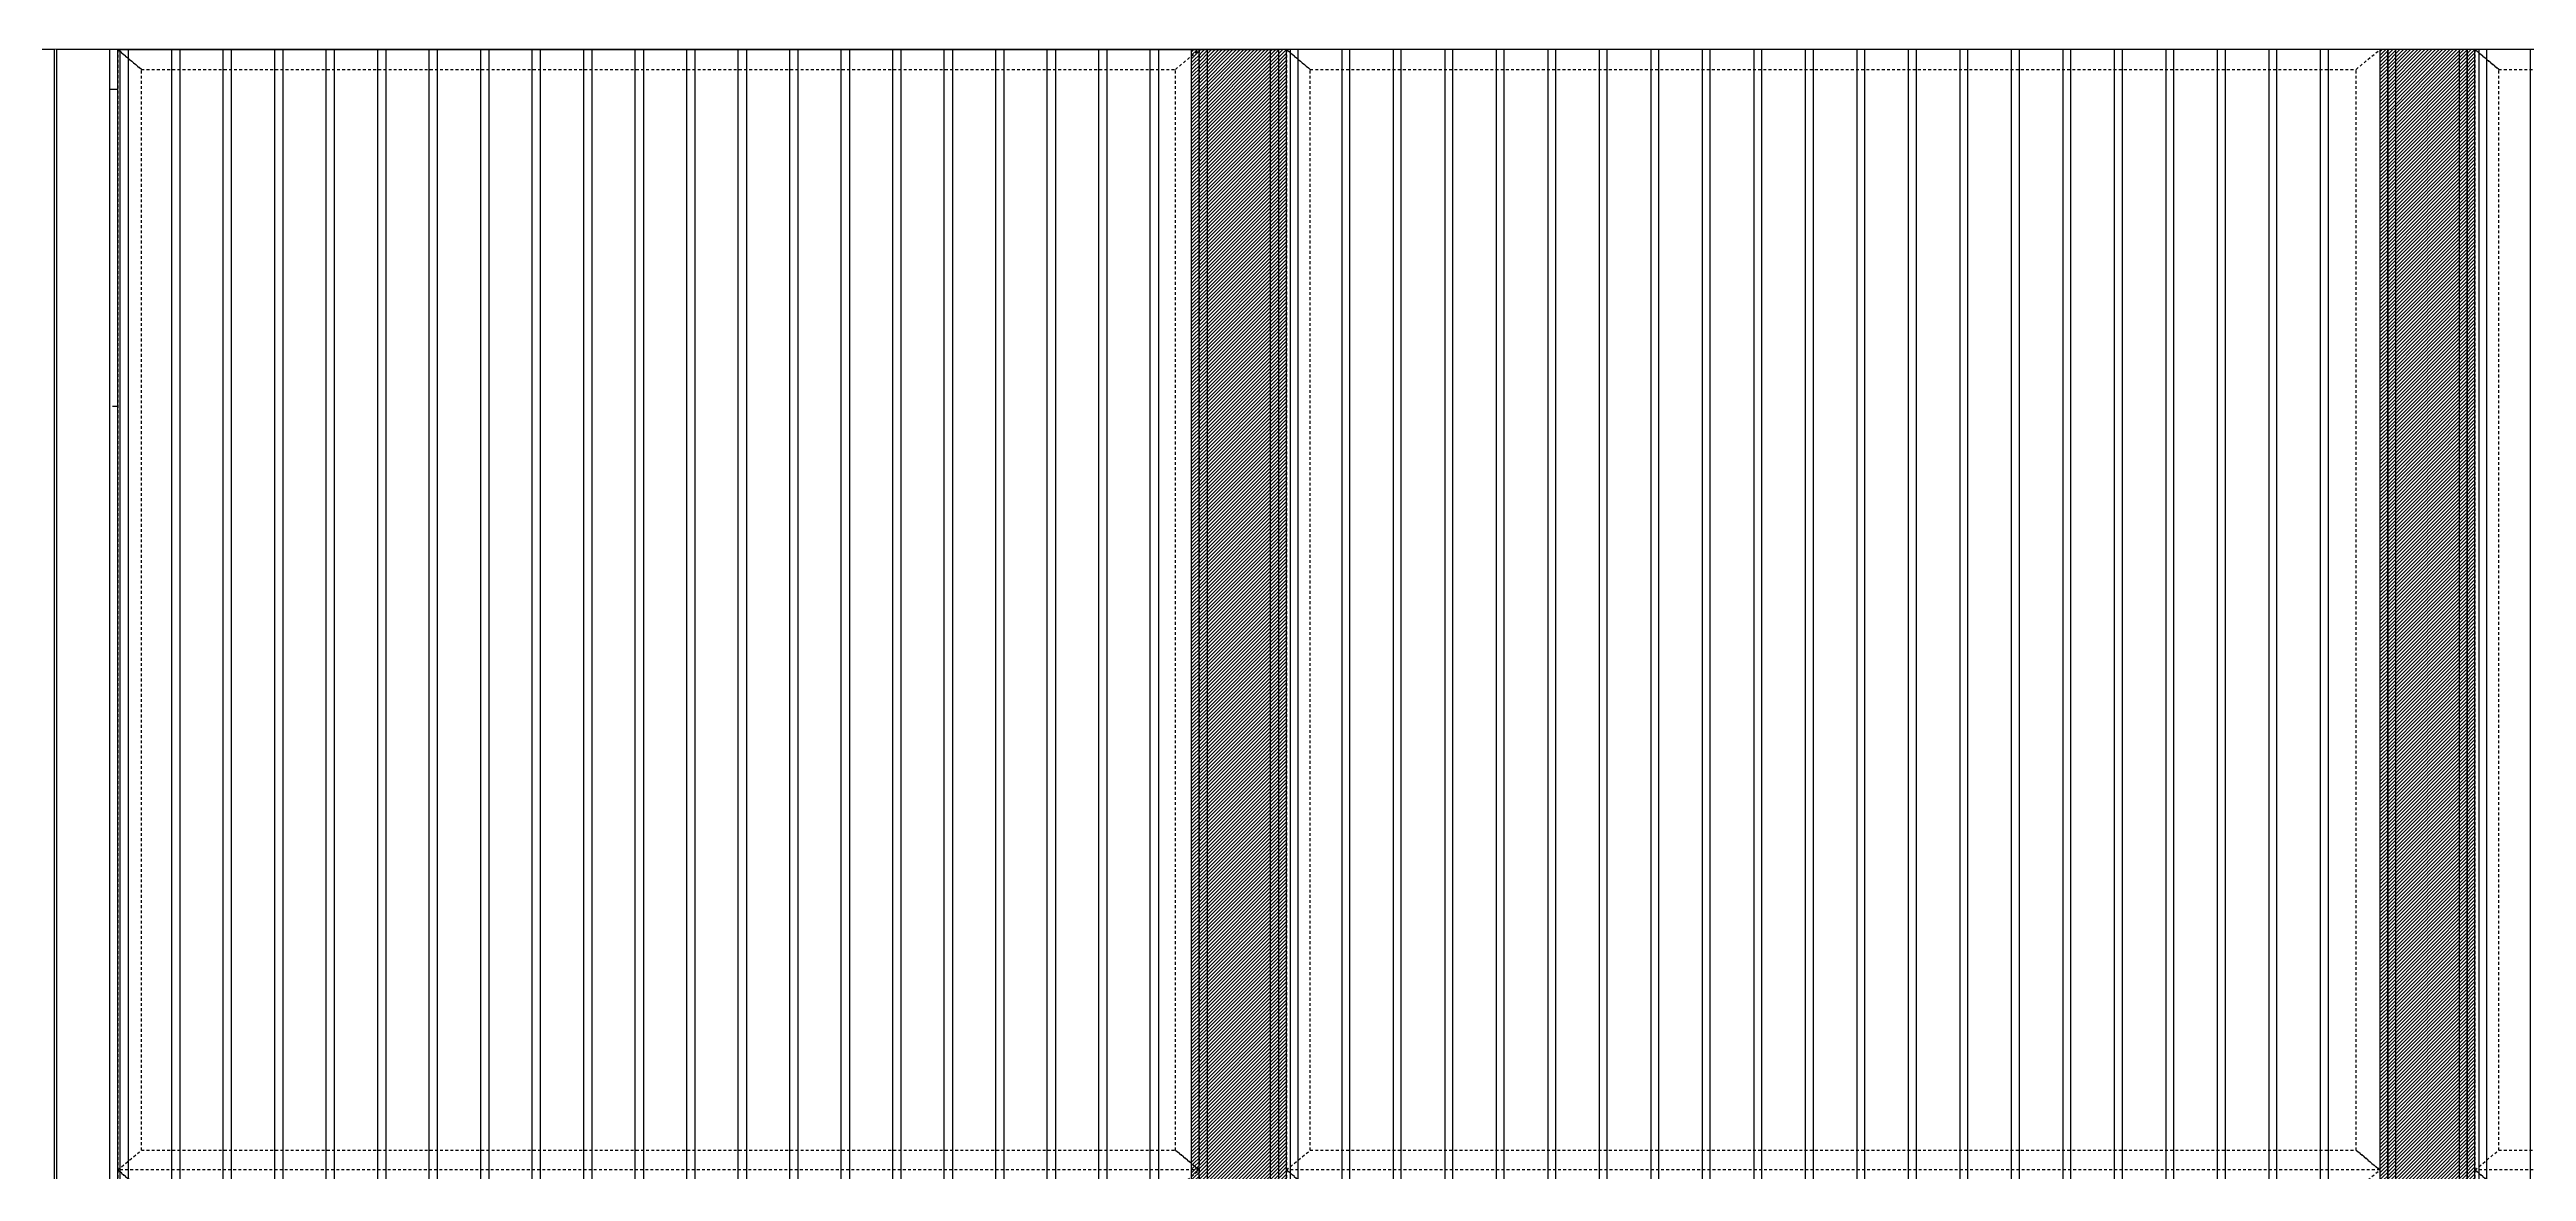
# Model space of a CAD drawing. Header units: millimetres. Extents: x 652937 to 1670132, y 1473552 to 2851037.
# Drawn here: x 818460 to 821586, y 1525525 to 1526940 of the extents above; entities that cross this region are included whole.
import ezdxf
from ezdxf.xclip import XClip

# ---------------------------------------------------------------- set-up
doc = ezdxf.new("R2010")
doc.units = ezdxf.units.MM
doc.header["$XCLIPFRAME"] = 0
for name, pattern in [('TA_GL_005.00000', [13.75, 5, -1.25, 1.25, -1.25, 5]), ('TA_HL_001.00000', [6.5, 3.55, -2.95]), ('XKITLINE00', [0]), ('XKITLINE02', [4, 2, -2])]:
    doc.linetypes.add(name, pattern=pattern)
doc.layers.get('Defpoints').update_dxf_attribs({"color": 255})
doc.layers.add('000 - 0_HIDE_OBJ_FRAMING_DEF_SUB', color=1, linetype='Continuous', plot=False)
for name, color, linetype in [('000 - 0_SYM_DWG_GRIDLINE_MAIN_COLOR_251', 251, 'Continuous'), ('010 - ASPG_EXTR_MAIN_COLOR_2', 2, 'Continuous'), ('010 - ASPG_EXTR_WIPEOUT_', 250, 'Continuous'), ('010 - ASPG_FRAMING_MAIN_COLOR_1', 3, 'Continuous'), ('010 - ASPG_FRAMING_SUB_COLOR_2', 1, 'Continuous'), ('010 - ASPG_FRAMING_SUB_COLOR_3', 251, 'Continuous'), ('010 - ASPG_FRAMING_WIPEOUT_', 250, 'Continuous'), ('S-DIM', 7, 'Continuous')]:
    doc.layers.add(name, color=color, linetype=linetype)
doc.layers.add('000_AREA_ASPG_AREA_HATCH_', color=7, linetype='Continuous', true_color=0xff8700, plot=False)
doc.layers.add('000_AREA_ASPG_AREA_MAIN_COLOR_1', color=7, linetype='Continuous', true_color=0xff8700, plot=False)
for name, color, linetype, lineweight in [('A-230-M_FLOOR', 2, 'Continuous', 25), ('Bolt', 7, 'Continuous', 0), ('Part', 2, 'Continuous', 0)]:
    doc.layers.add(name, color=color, linetype=linetype, lineweight=lineweight)
doc.styles.add('Arial', font='arial.ttf')
doc.styles.add('TA', font='', dxfattribs={"height": 4.5})
doc.styles.get('TA').set_extended_font_data('Cordia New')
doc.dimstyles.new('Dim 40 - Cen', dxfattribs={"dimscale": 0.04, "dimtxt": 3, "dimasz": 1, "dimexe": 0, "dimexo": 1, "dimgap": 1.5, "dimtad": 1, "dimdec": 0, "dimlfac": 1000, "dimzin": 1, "dimdsep": 46, "dimtxsty": 'Arial', "dimblk": 'CEN1', "dimcen": 0.09, "dimclrd": 1, "dimclre": 49, "dimclrt": 3, "dimadec": 0, "dimazin": 0, "dimtfac": 1, "dimtdec": 0, "dimtix": 1, "dimtofl": 0, "dimtmove": 2, "dimatfit": 3, "dimfxl": 1, "dimtfill": 1, "dimtolj": 1, "dimtzin": 0, "dimarcsym": 1})

# ---------------------------------------------------------------- blocks, each defined once
blk = doc.blocks.new('*U6164')
at = {"layer": '000 - 0_SYM_DWG_GRIDLINE_MAIN_COLOR_251', "linetype": 'ByBlock', "ltscale": 5}
blk.add_line((200, 0), (-30071, 0), dxfattribs=at)
at = {"style": 'TA', "flags": 1}
blk.add_attdef('LOCATION', (6, -6), '', height=4.5, rotation=270, dxfattribs=at)
blk = doc.blocks.new('W-1-PP18-ST_ENT3_REV02_20260413-044638_PP18_ENT3_ELE2-DIMS-2')
at = {"color": 6, "linetype": 'TA_GL_005.00000', "rotation": 180}
blk.add_blockref('*U6164', (-7244, 114420), dxfattribs=at)
blk = doc.blocks.new('GM_Louver Grill Vertical Z1 - Z Profile-V141-ENT 3 ELE-4 Sheet')
at = {"layer": '000 - 0_HIDE_OBJ_FRAMING_DEF_SUB'}
blk.add_line((187463.5, 105550), (187463.5, 114870), dxfattribs=at)
blk = doc.blocks.new('E4')
at = {"layer": '000 - 0_HIDE_OBJ_FRAMING_DEF_SUB'}
for points in [[(-1566166.2, 114870), (-1567666.2, 114870), (-1567666.2, 105550), (-1566166.2, 105550)], [(-1566166.2, 114870), (-1564666.2, 114870), (-1564666.2, 105550), (-1566166.2, 105550)], [(-1563166.2, 114870), (-1564666.2, 114870), (-1564666.2, 105550), (-1563166.2, 105550)], [(-1567616.2, 114820), (-1566216.2, 114820), (-1566216.2, 105600), (-1567616.2, 105600)], [(-1566116.2, 114820), (-1564716.2, 114820), (-1564716.2, 105600), (-1566116.2, 105600)], [(-1564616.2, 114820), (-1563216.2, 114820), (-1563216.2, 105600), (-1564616.2, 105600)]]:
    blk.add_lwpolyline(points, close=True, dxfattribs=at)
at = {"layer": '000 - 0_HIDE_OBJ_FRAMING_DEF_SUB', "color": 8}
for p in [(-1755004.7, 0), (-1754929.7, 0), (-1754854.7, 0), (-1754779.7, 0), (-1754704.7, 0), (-1754629.7, 0), (-1754554.7, 0), (-1754479.7, 0), (-1754404.7, 0), (-1754329.7, 0), (-1754254.7, 0), (-1754179.7, 0), (-1754104.7, 0), (-1754029.7, 0), (-1753954.7, 0), (-1753879.7, 0), (-1753804.7, 0), (-1753729.7, 0), (-1753504.7, 0), (-1753429.7, 0), (-1753354.7, 0), (-1753279.7, 0), (-1753204.7, 0), (-1753129.7, 0), (-1753054.7, 0), (-1752979.7, 0), (-1752904.7, 0), (-1752829.7, 0), (-1752754.7, 0), (-1752679.7, 0), (-1752604.7, 0), (-1752529.7, 0), (-1752454.7, 0), (-1752379.7, 0), (-1752304.7, 0), (-1752229.7, 0), (-1752004.7, 0)]:
    blk.add_blockref('GM_Louver Grill Vertical Z1 - Z Profile-V141-ENT 3 ELE-4 Sheet', p, dxfattribs=at)
blk = doc.blocks.new('*A3534110')
at = {"layer": 'Part', "linetype": 'XKITLINE00', "lineweight": 0}
for p, q in [((616.947209, 162.330227), (616.947209, 162.430227)), ((616.947209, 162.430227), (619.147209, 162.430227)), ((619.147209, 162.330227), (616.947209, 162.330227)), ((619.147209, 162.330227), (619.147209, 162.430227)), ((619.147209, 162.430227), (619.147211, 162.430227)), ((619.147211, 162.330227), (619.147209, 162.330227))]:
    blk.add_line(p, q, dxfattribs=at)
at = {"layer": 'Part', "linetype": 'XKITLINE02', "lineweight": 0}
for p, q in [((616.947211, 162.330227), (616.947211, 162.430227)), ((619.147209, 162.430227), (619.147211, 162.430227)), ((619.147209, 162.330227), (619.147211, 162.330227)), ((619.147211, 162.330227), (619.147211, 162.430227))]:
    blk.add_line(p, q, dxfattribs=at)
blk = doc.blocks.new('*A3535111')
at = {"layer": 'Part', "linetype": 'XKITLINE00', "lineweight": 0}
for p, q in [((618.077209, 162.330227), (618.077209, 162.230227)), ((618.677209, 162.280227), (618.127209, 162.280227)), ((618.127209, 162.280227), (618.127209, 162.230227)), ((618.677209, 162.280227), (618.677209, 162.330227))]:
    blk.add_line(p, q, dxfattribs=at)
at = {"layer": 'Part', "linetype": 'XKITLINE02', "lineweight": 0}
for p, q in [((618.077209, 162.330227), (618.67721, 162.330227)), ((618.67721, 162.330227), (618.67721, 162.280227)), ((618.07721, 161.730227), (618.077209, 162.230227)), ((618.127209, 162.230227), (618.12721, 161.730227)), ((618.077209, 161.730227), (618.12721, 161.730227))]:
    blk.add_line(p, q, dxfattribs=at)
blk = doc.blocks.new('*A3536112')
at = {"layer": 'Part', "linetype": 'XKITLINE00', "lineweight": 0}
for p, q in [((616.747209, 162.630227), (616.947209, 162.430227)), ((619.177209, 162.430227), (619.347209, 162.630227)), ((616.947209, 162.430227), (619.177211, 162.430227))]:
    blk.add_line(p, q, dxfattribs=at)
at = {"layer": 'Part', "linetype": 'XKITLINE02', "lineweight": 0}
for p, q in [((616.747209, 162.630227), (619.347211, 162.630227)), ((616.947211, 162.430227), (616.747211, 162.630227)), ((619.177211, 162.430227), (619.347211, 162.630227))]:
    blk.add_line(p, q, dxfattribs=at)
blk = doc.blocks.new('*A3537113')
at = {"layer": 'Bolt', "linetype": 'XKITLINE02', "lineweight": 0}
for p, q in [((618.20641, 162.030227), (617.77721, 162.030227)), ((618.07721, 162.100227), (618.01721, 162.100227)), ((618.07721, 161.960227), (618.01721, 161.960227)), ((618.12721, 162.200227), (618.07721, 162.200227)), ((618.12721, 161.860227), (618.07721, 161.860227))]:
    blk.add_line(p, q, dxfattribs=at)
blk = doc.blocks.new('*A3538114')
at = {"layer": 'Bolt'}
for points in [[(617.217, 162.43), (617.217, 162.33), (617.077, 162.33), (617.077, 162.43)], [(619.017, 162.43), (619.017, 162.33), (618.877, 162.33), (618.877, 162.43)]]:
    blk.add_hatch(color=256, dxfattribs=at).paths.add_polyline_path(points, flags=17)
at = {"layer": 'Bolt', "linetype": 'XKITLINE00', "lineweight": 0}
for p, q in [((617.077, 162.33), (617.077, 162.43)), ((617.147, 162.33), (617.147, 162.43)), ((617.217, 162.33), (617.217, 162.43)), ((618.877, 162.33), (618.877, 162.43)), ((618.947, 162.33), (618.947, 162.43)), ((619.017, 162.33), (619.017, 162.43))]:
    blk.add_line(p, q, dxfattribs=at)
blk = doc.blocks.new('W-1-PP18-ST_ENT3_REV02_20260413-214324_PP18_ENT3_SE_ELE4-1')
at = {"layer": 'A-230-M_FLOOR', "color": 4, "lineweight": 9}
for points in [[(-4085, 102450), (-4085, 114420), (-3835, 114420), (-3835, 102450)], [(-1085, 102450), (-1085, 114420), (-835, 114420), (-835, 102450)]]:
    blk.add_lwpolyline(points, dxfattribs=at)
at = {"layer": 'Part', "linetype": 'XKITLINE00', "lineweight": 0}
for p, q in [((-3835, 114420), (8200, 114420)), ((-3835, 113820), (-1085, 113820))]:
    blk.add_line(p, q, dxfattribs=at)
at = {"layer": 'Part', "linetype": 'XKITLINE02', "lineweight": 0}
for p, q in [((-3538, 113780), (-3538, 110735)), ((-3538, 113780), (-3538, 110735)), ((-3532, 113780), (-3532, 110735)), ((-3532, 113780), (-3532, 110735)), ((-3485, 113780), (-3485, 113780)), ((-3485, 113780), (-3485, 113780)), ((-1388, 113780), (-1388, 110735)), ((-1388, 113780), (-1388, 110735)), ((-1382, 113780), (-1382, 110735)), ((-1382, 113780), (-1382, 110735)), ((-1335, 113780), (-1335, 113780)), ((-1335, 113780), (-1335, 113780))]:
    blk.add_line(p, q, dxfattribs=at)
at = {"layer": 'Part', "linetype": 'XKITLINE00', "lineweight": 0}
for points in [[(-3485, 110735), (-3485, 113780), (-3585, 113780), (-3585, 110735)], [(-1335, 110735), (-1335, 113780), (-1435, 113780), (-1435, 110735)]]:
    blk.add_lwpolyline(points, close=True, dxfattribs=at)
blk.add_blockref('E4', (1563456.2, 0))
at = {"lineweight": 0, "xscale": 100, "yscale": 100, "zscale": 100}
for name, p in [('*A3536112', (-65341.2, 97557)), ('*A3536112', (-63191.2, 97557)), ('*A3534110', (-65339.7, 97557)), ('*A3538114', (-65339.7, 97557)), ('*A3535111', (-65339.7, 97557)), ('*A3534110', (-63189.7, 97557)), ('*A3538114', (-63189.7, 97557)), ('*A3535111', (-63189.7, 97557)), ('*A3537113', (-65339.7, 97557)), ('*A3537113', (-63189.7, 97557))]:
    blk.add_blockref(name, p, dxfattribs=at)
blk = doc.blocks.new('*A39464470')
at = {"layer": 'Part', "linetype": 'XKITLINE00', "lineweight": 0}
for p, q in [((3.726976, -67.620099), (3.826996, -67.720099)), ((5.026976, -67.620099), (4.926996, -67.720099)), ((4.927106, -67.720099), (5.027126, -67.620099)), ((3.826996, -67.720099), (4.926996, -67.720099))]:
    blk.add_line(p, q, dxfattribs=at)
at = {"layer": 'Part', "linetype": 'XKITLINE02', "lineweight": 0}
for p, q in [((3.727126, -67.620099), (3.726976, -67.620099)), ((3.726976, -67.620099), (5.027126, -67.620099)), ((3.827106, -67.720099), (3.727126, -67.620099)), ((4.926996, -67.720099), (4.927106, -67.720099)), ((4.926996, -67.720099), (4.927106, -67.720099))]:
    blk.add_line(p, q, dxfattribs=at)
blk = doc.blocks.new('*A39474471')
at = {"layer": 'Bolt', "linetype": 'XKITLINE02', "lineweight": 0}
for p, q in [((4.322451, -67.945099), (4.537051, -67.945099)), ((4.362044, -67.910099), (4.392044, -67.910099)), ((4.362058, -67.980099), (4.392058, -67.980099)), ((4.392032, -67.910099), (4.417032, -67.910099)), ((4.392071, -67.980099), (4.417071, -67.980099))]:
    blk.add_line(p, q, dxfattribs=at)
blk = doc.blocks.new('*A39484472')
at = {"layer": 'Bolt'}
for points in [[(3.942, -67.77), (3.942, -67.72), (4.012, -67.72), (4.012, -67.77)], [(4.742, -67.77), (4.742, -67.72), (4.812, -67.72), (4.812, -67.77)]]:
    blk.add_hatch(color=256, dxfattribs=at).paths.add_polyline_path(points, flags=17)
at = {"layer": 'Bolt', "linetype": 'XKITLINE00', "lineweight": 0}
for p, q in [((3.942, -67.72), (3.942, -67.77)), ((3.977, -67.72), (3.977, -67.77)), ((4.012, -67.72), (4.012, -67.77)), ((4.742, -67.72), (4.742, -67.77)), ((4.777, -67.72), (4.777, -67.77)), ((4.812, -67.72), (4.812, -67.77))]:
    blk.add_line(p, q, dxfattribs=at)
blk = doc.blocks.new('*A39574481')
at = {"layer": 'Part', "linetype": 'XKITLINE00', "lineweight": 0}
for p, q in [((-8.878107, -83.220099), (-8.878107, -64.620099)), ((-7.628107, -64.620099), (-8.878107, -64.620099)), ((-7.628107, -83.220099), (-7.628107, -64.620099)), ((-7.627707, -67.620099), (-7.627707, -83.220099)), ((-7.628107, -83.220099), (-8.878107, -83.220099))]:
    blk.add_line(p, q, dxfattribs=at)
at = {"layer": 'Part', "linetype": 'XKITLINE02', "lineweight": 0}
for p, q in [((-8.877707, -83.220099), (-8.877707, -64.620099)), ((-7.627707, -64.620099), (-7.628107, -64.620099)), ((-7.627707, -64.620099), (-7.627707, -67.620099)), ((-7.627707, -83.220099), (-7.628107, -83.220099))]:
    blk.add_line(p, q, dxfattribs=at)
blk = doc.blocks.new('*A39584482')
at = {"layer": 'Part', "linetype": 'XKITLINE02', "lineweight": 0}
for p, q in [((-8.225823, -83.020099), (-8.225823, -67.820099)), ((-8.225823, -67.820099), (-8.225723, -67.820099)), ((-8.225823, -67.820099), (-7.725723, -67.820099)), ((-8.225723, -67.820099), (-8.225723, -83.020099)), ((-8.185823, -83.020099), (-8.185823, -67.820099)), ((-8.185776, -83.020099), (-8.185776, -67.820099)), ((-8.18577, -83.020099), (-8.18577, -67.820099)), ((-8.185723, -83.020099), (-8.185723, -67.820099)), ((-7.765823, -83.020099), (-7.765823, -67.820099)), ((-7.765776, -83.020099), (-7.765776, -67.820099)), ((-7.76577, -83.020099), (-7.76577, -67.820099)), ((-7.765723, -83.020099), (-7.765723, -67.820099)), ((-7.725823, -83.020099), (-7.725823, -67.820099)), ((-7.725723, -83.020099), (-7.725723, -67.820099)), ((-8.225723, -83.020099), (-8.225823, -83.020099)), ((-8.225823, -83.020099), (-7.725723, -83.020099))]:
    blk.add_line(p, q, dxfattribs=at)
blk = doc.blocks.new('*A39594483')
at = {"layer": 'Part', "linetype": 'XKITLINE00', "lineweight": 0}
for p, q in [((-6.122986, -67.820099), (-6.122978, -67.820099)), ((-6.122986, -67.820099), (-6.122986, -71.470099)), ((-6.122986, -67.820099), (-5.622978, -67.820099)), ((-5.622986, -67.820099), (-5.622986, -71.470099)), ((-5.622894, -67.820099), (-5.622894, -71.470099)), ((-5.622886, -67.820099), (-5.622894, -67.820099)), ((-6.122986, -71.825099), (-6.122986, -78.970099)), ((-5.622986, -71.795099), (-5.622986, -78.970099)), ((-5.622894, -71.795099), (-5.622894, -78.970099)), ((-6.122986, -79.325099), (-6.122986, -83.020099)), ((-5.622986, -79.295099), (-5.622986, -83.020099)), ((-5.622894, -79.295099), (-5.622894, -83.020099)), ((-6.122986, -83.020099), (-6.122978, -83.020099)), ((-6.122986, -83.020099), (-5.622978, -83.020099)), ((-5.622894, -83.020099), (-5.622886, -83.020099))]:
    blk.add_line(p, q, dxfattribs=at)
at = {"layer": 'Part', "linetype": 'XKITLINE02', "lineweight": 0}
for p, q in [((-6.122978, -67.820099), (-6.122978, -83.020099)), ((-6.122894, -83.020099), (-6.122894, -67.820099)), ((-6.122894, -67.820099), (-6.122886, -67.820099)), ((-6.122886, -67.820099), (-6.122886, -83.020099)), ((-5.887978, -67.820099), (-5.887978, -83.020099)), ((-5.887894, -67.820099), (-5.887894, -83.020099)), ((-5.857978, -67.820099), (-5.857978, -83.020099)), ((-5.857894, -67.820099), (-5.857894, -83.020099)), ((-5.622978, -67.820099), (-5.622978, -83.020099)), ((-5.622978, -67.820099), (-5.622894, -67.820099)), ((-5.622978, -67.820099), (-5.622886, -67.820099)), ((-5.622886, -83.020099), (-5.622886, -67.820099)), ((-6.122986, -71.470099), (-6.122986, -71.825099)), ((-5.622986, -71.470099), (-5.622986, -71.795099)), ((-5.622894, -71.470099), (-5.622894, -71.795099)), ((-6.122986, -78.970099), (-6.122986, -79.325099)), ((-5.622986, -78.970099), (-5.622986, -79.295099)), ((-5.622894, -78.970099), (-5.622894, -79.295099)), ((-6.122886, -83.020099), (-6.122894, -83.020099)), ((-5.622978, -83.020099), (-5.622894, -83.020099)), ((-5.622978, -83.020099), (-5.622886, -83.020099))]:
    blk.add_line(p, q, dxfattribs=at)
blk = doc.blocks.new('*A39704494')
at = {"layer": 'Part', "linetype": 'XKITLINE02', "lineweight": 0}
for p, q in [((-7.600643, -67.620099), (-8.350904, -67.620099)), ((-8.350904, -67.620099), (-8.250883, -67.720099)), ((-8.250663, -67.720099), (-8.350643, -67.620099)), ((-7.700883, -67.720099), (-7.627707, -67.646908)), ((-7.700663, -67.720099), (-7.627707, -67.647158)), ((-8.250883, -67.720099), (-7.700663, -67.720099))]:
    blk.add_line(p, q, dxfattribs=at)
at = {"layer": 'Part', "linetype": 'XKITLINE00', "lineweight": 0}
for p, q in [((-7.627707, -67.646908), (-7.600904, -67.620099)), ((-7.627707, -67.647158), (-7.600643, -67.620099))]:
    blk.add_line(p, q, dxfattribs=at)
blk = doc.blocks.new('*A39714495')
at = {"layer": 'Bolt', "linetype": 'XKITLINE00', "lineweight": 0}
for p, q in [((-8.045776, -67.945099), (-7.999156, -67.945099)), ((-7.975776, -67.875099), (-7.975776, -67.921719)), ((-7.975776, -68.015099), (-7.975776, -67.968479)), ((-7.905776, -67.945099), (-7.952396, -67.945099))]:
    blk.add_line(p, q, dxfattribs=at)
blk = doc.blocks.new('*A39724496')
at = {"layer": 'Part', "linetype": 'XKITLINE02', "lineweight": 0}
for p, q in [((-8.250883, -67.770099), (-8.250883, -67.720099)), ((-8.250663, -67.720099), (-8.250883, -67.720099)), ((-7.700663, -67.720099), (-8.250883, -67.720099)), ((-8.250663, -67.770099), (-8.250883, -67.770099)), ((-8.250883, -67.770099), (-7.700663, -67.770099)), ((-8.250663, -67.770099), (-8.250663, -67.720099)), ((-7.700883, -67.720099), (-7.700883, -67.770099)), ((-7.700663, -67.770099), (-7.700663, -67.720099))]:
    blk.add_line(p, q, dxfattribs=at)
blk = doc.blocks.new('*A39734497')
at = {"layer": 'Part', "linetype": 'XKITLINE02', "lineweight": 0}
for p, q in [((-8.125836, -67.795099), (-8.125836, -67.770099)), ((-8.125836, -67.770099), (-8.125776, -67.770099)), ((-8.125836, -67.770099), (-7.825776, -67.770099)), ((-8.125781, -67.795099), (-8.125836, -67.795099)), ((-8.125836, -67.795099), (-7.825781, -67.795099)), ((-8.125781, -68.070099), (-8.125781, -67.795099)), ((-8.125776, -67.770099), (-8.125776, -68.070099)), ((-7.825836, -67.770099), (-7.825836, -67.795099)), ((-7.825781, -67.795099), (-7.825781, -68.070099)), ((-7.825776, -68.070099), (-7.825776, -67.770099)), ((-8.125776, -68.070099), (-8.125781, -68.070099)), ((-8.125781, -68.070099), (-7.825776, -68.070099))]:
    blk.add_line(p, q, dxfattribs=at)
blk = doc.blocks.new('*A39744498')
at = {"layer": 'Bolt', "linetype": 'XKITLINE02', "lineweight": 0}
for p, q in [((-8.08586, -67.720099), (-8.08586, -67.770099)), ((-8.0857, -67.720099), (-8.0857, -67.770099)), ((-7.975853, -67.720099), (-7.975853, -67.770099)), ((-7.975693, -67.720099), (-7.975693, -67.770099)), ((-7.865846, -67.720099), (-7.865846, -67.770099)), ((-7.865686, -67.720099), (-7.865686, -67.770099))]:
    blk.add_line(p, q, dxfattribs=at)
blk = doc.blocks.new('*A39764500')
at = {"layer": 'Part', "linetype": 'XKITLINE00', "lineweight": 0}
for p, q in [((-6.422991, -67.770099), (-6.422991, -67.720099)), ((-6.422991, -67.720099), (-5.322991, -67.720099)), ((-6.422991, -67.770099), (-5.322881, -67.770099)), ((-5.322991, -67.770099), (-5.322991, -67.720099)), ((-5.322881, -67.770099), (-5.322881, -67.720099))]:
    blk.add_line(p, q, dxfattribs=at)
at = {"layer": 'Part', "linetype": 'XKITLINE02', "lineweight": 0}
for p, q in [((-6.422881, -67.770099), (-6.422881, -67.720099)), ((-5.322881, -67.720099), (-5.322991, -67.720099)), ((-5.322991, -67.720099), (-5.322881, -67.720099))]:
    blk.add_line(p, q, dxfattribs=at)
blk = doc.blocks.new('*A39774501')
at = {"layer": 'Part', "linetype": 'XKITLINE00', "lineweight": 0}
for p, q in [((-5.857966, -67.770099), (-5.857966, -67.820099)), ((-5.832966, -67.795099), (-5.832966, -67.820099)), ((-5.832966, -67.795099), (-5.557966, -67.795099)), ((-5.832906, -67.795099), (-5.832906, -67.820099)), ((-5.557966, -67.795099), (-5.557966, -67.770099)), ((-5.557906, -67.795099), (-5.557906, -67.770099))]:
    blk.add_line(p, q, dxfattribs=at)
at = {"layer": 'Part', "linetype": 'XKITLINE02', "lineweight": 0}
for p, q in [((-5.857966, -67.770099), (-5.557906, -67.770099)), ((-5.857966, -67.820099), (-5.857966, -68.070099)), ((-5.857906, -68.070099), (-5.857906, -67.770099)), ((-5.832966, -67.820099), (-5.832966, -68.070099)), ((-5.832906, -67.820099), (-5.832906, -68.070099)), ((-5.557906, -67.795099), (-5.557966, -67.795099)), ((-5.557966, -67.795099), (-5.557906, -67.795099)), ((-5.857966, -68.070099), (-5.832906, -68.070099))]:
    blk.add_line(p, q, dxfattribs=at)
blk = doc.blocks.new('*A39784502')
at = {"layer": 'Part', "linetype": 'XKITLINE00', "lineweight": 0}
for p, q in [((-6.523012, -67.620099), (-6.422991, -67.720099)), ((-5.223012, -67.620099), (-5.322991, -67.720099)), ((-5.322881, -67.720099), (-5.222861, -67.620099)), ((-6.422991, -67.720099), (-5.322991, -67.720099))]:
    blk.add_line(p, q, dxfattribs=at)
at = {"layer": 'Part', "linetype": 'XKITLINE02', "lineweight": 0}
for p, q in [((-6.522861, -67.620099), (-6.523012, -67.620099)), ((-6.523012, -67.620099), (-5.222861, -67.620099)), ((-6.422881, -67.720099), (-6.522861, -67.620099)), ((-5.322991, -67.720099), (-5.322881, -67.720099)), ((-5.322991, -67.720099), (-5.322881, -67.720099))]:
    blk.add_line(p, q, dxfattribs=at)
blk = doc.blocks.new('*A39794503')
at = {"layer": 'Bolt', "linetype": 'XKITLINE02', "lineweight": 0}
for p, q in [((-5.927536, -67.945099), (-5.712936, -67.945099)), ((-5.887943, -67.910099), (-5.857943, -67.910099)), ((-5.887929, -67.980099), (-5.857929, -67.980099)), ((-5.857956, -67.910099), (-5.832956, -67.910099)), ((-5.857917, -67.980099), (-5.832917, -67.980099))]:
    blk.add_line(p, q, dxfattribs=at)
blk = doc.blocks.new('*A39804504')
at = {"layer": 'Bolt'}
for points in [[(-6.308, -67.77), (-6.308, -67.72), (-6.238, -67.72), (-6.238, -67.77)], [(-5.508, -67.77), (-5.508, -67.72), (-5.438, -67.72), (-5.438, -67.77)]]:
    blk.add_hatch(color=256, dxfattribs=at).paths.add_polyline_path(points, flags=17)
at = {"layer": 'Bolt', "linetype": 'XKITLINE00', "lineweight": 0}
for p, q in [((-6.308, -67.72), (-6.308, -67.77)), ((-6.273, -67.72), (-6.273, -67.77)), ((-6.238, -67.72), (-6.238, -67.77)), ((-5.508, -67.72), (-5.508, -67.77)), ((-5.473, -67.72), (-5.473, -67.77)), ((-5.438, -67.72), (-5.438, -67.77))]:
    blk.add_line(p, q, dxfattribs=at)
blk = doc.blocks.new('*A39824506')
at = {"layer": 'Part', "linetype": 'XKITLINE02', "lineweight": 0}
for p, q in [((-7.627268, -64.620099), (-8.877707, -64.620099)), ((-8.877707, -64.620099), (-8.877707, -67.620099)), ((-7.627707, -67.620099), (-7.627707, -64.620099)), ((-8.877707, -67.620099), (-7.627268, -67.620099))]:
    blk.add_line(p, q, dxfattribs=at)
blk = doc.blocks.new('*A40484572')
at = {"layer": 'Part', "linetype": 'XKITLINE00', "lineweight": 0}
for p, q in [((4.127001, -67.820099), (4.127009, -67.820099)), ((4.127001, -67.820099), (4.127001, -71.470099)), ((4.127001, -67.820099), (4.627009, -67.820099)), ((4.627001, -67.820099), (4.627001, -71.470099)), ((4.627093, -67.820099), (4.627093, -71.470099)), ((4.627101, -67.820099), (4.627093, -67.820099)), ((4.127001, -71.825099), (4.127001, -78.970099)), ((4.627001, -71.795099), (4.627001, -78.970099)), ((4.627093, -71.795099), (4.627093, -78.970099)), ((4.127001, -79.325099), (4.127001, -83.020099)), ((4.627001, -79.295099), (4.627001, -83.020099)), ((4.627093, -79.295099), (4.627093, -83.020099)), ((4.127001, -83.020099), (4.127009, -83.020099)), ((4.127001, -83.020099), (4.627009, -83.020099)), ((4.627093, -83.020099), (4.627101, -83.020099))]:
    blk.add_line(p, q, dxfattribs=at)
at = {"layer": 'Part', "linetype": 'XKITLINE02', "lineweight": 0}
for p, q in [((4.127009, -67.820099), (4.127009, -83.020099)), ((4.127093, -83.020099), (4.127093, -67.820099)), ((4.127093, -67.820099), (4.127101, -67.820099)), ((4.127101, -67.820099), (4.127101, -83.020099)), ((4.362009, -67.820099), (4.362009, -83.020099)), ((4.362093, -67.820099), (4.362093, -83.020099)), ((4.392009, -67.820099), (4.392009, -83.020099)), ((4.392093, -67.820099), (4.392093, -83.020099)), ((4.627009, -67.820099), (4.627009, -83.020099)), ((4.627009, -67.820099), (4.627093, -67.820099)), ((4.627009, -67.820099), (4.627101, -67.820099)), ((4.627101, -83.020099), (4.627101, -67.820099)), ((4.127001, -71.470099), (4.127001, -71.825099)), ((4.627001, -71.470099), (4.627001, -71.795099)), ((4.627093, -71.470099), (4.627093, -71.795099)), ((4.127001, -78.970099), (4.127001, -79.325099)), ((4.627001, -78.970099), (4.627001, -79.295099)), ((4.627093, -78.970099), (4.627093, -79.295099)), ((4.127101, -83.020099), (4.127093, -83.020099)), ((4.627009, -83.020099), (4.627093, -83.020099)), ((4.627009, -83.020099), (4.627101, -83.020099))]:
    blk.add_line(p, q, dxfattribs=at)
blk = doc.blocks.new('*A40834607')
at = {"layer": 'Part', "linetype": 'XKITLINE00', "lineweight": 0}
for p, q in [((3.826996, -67.770099), (3.826996, -67.720099)), ((3.826996, -67.720099), (4.926996, -67.720099)), ((3.826996, -67.770099), (4.927106, -67.770099)), ((4.926996, -67.770099), (4.926996, -67.720099)), ((4.927106, -67.770099), (4.927106, -67.720099))]:
    blk.add_line(p, q, dxfattribs=at)
at = {"layer": 'Part', "linetype": 'XKITLINE02', "lineweight": 0}
for p, q in [((3.827106, -67.770099), (3.827106, -67.720099)), ((4.927106, -67.720099), (4.926996, -67.720099)), ((4.926996, -67.720099), (4.927106, -67.720099))]:
    blk.add_line(p, q, dxfattribs=at)
blk = doc.blocks.new('*A40844608')
at = {"layer": 'Part', "linetype": 'XKITLINE00', "lineweight": 0}
for p, q in [((4.392021, -67.770099), (4.392021, -67.820099)), ((4.417021, -67.795099), (4.417021, -67.820099)), ((4.417021, -67.795099), (4.692021, -67.795099)), ((4.417081, -67.795099), (4.417081, -67.820099)), ((4.692021, -67.795099), (4.692021, -67.770099)), ((4.692081, -67.795099), (4.692081, -67.770099))]:
    blk.add_line(p, q, dxfattribs=at)
at = {"layer": 'Part', "linetype": 'XKITLINE02', "lineweight": 0}
for p, q in [((4.392021, -67.770099), (4.692081, -67.770099)), ((4.392021, -67.820099), (4.392021, -68.070099)), ((4.392081, -68.070099), (4.392081, -67.770099)), ((4.417021, -67.820099), (4.417021, -68.070099)), ((4.417081, -67.820099), (4.417081, -68.070099)), ((4.692081, -67.795099), (4.692021, -67.795099)), ((4.692021, -67.795099), (4.692081, -67.795099)), ((4.392021, -68.070099), (4.417081, -68.070099))]:
    blk.add_line(p, q, dxfattribs=at)
blk = doc.blocks.new('*A44785002')
at = {"layer": 'Part', "linetype": 'XKITLINE00', "lineweight": 0}
for p, q in [((-7.628107, -67.620099), (-7.628107, -64.620099)), ((-7.628107, -64.620099), (44.365166, -64.620099)), ((-7.628107, -67.620099), (44.365166, -67.620099))]:
    blk.add_line(p, q, dxfattribs=at)
at = {"layer": 'Part', "linetype": 'XKITLINE02', "lineweight": 0}
for p, q in [((-7.628107, -64.620099), (-7.627854, -64.620099)), ((-7.627854, -64.620099), (-7.627854, -67.620099)), ((-7.627854, -67.620099), (-7.628107, -67.620099))]:
    blk.add_line(p, q, dxfattribs=at)
blk = doc.blocks.new('CEN1')
at = {"color": 1}
for p, q in [((1.5, 0), (-1.5, 0)), ((0, 1.5), (0, -1.5))]:
    blk.add_line(p, q, dxfattribs=at)
at = {"color": 3}
blk.add_circle((0, 0), 0.75, dxfattribs=at)
blk = doc.blocks.new('*D6711')
at = {"layer": 'Defpoints', "color": 0, "transparency": 16777216}
for p in [(-3484, 114027.7), (-3834.9, 113988.4), (-3484, 113988.4)]:
    blk.add_point(p, dxfattribs=at)
at = {"layer": 'S-DIM', "color": 49, "lineweight": -2, "transparency": 16777216}
for p, q in [((-3834.9, 113988.5), (-3834.9, 114027.7)), ((-3484, 113988.5), (-3484, 114027.7))]:
    blk.add_line(p, q, dxfattribs=at)
at = {"layer": 'S-DIM', "color": 1, "lineweight": -2, "transparency": 16777216}
blk.add_line((-3834.9, 114027.7), (-3484, 114027.7), dxfattribs=at)
at = {"layer": 'S-DIM', "color": 1, "lineweight": -2, "transparency": 16777216, "xscale": 0.04, "yscale": 0.04, "zscale": 0.04, "rotation": 180}
blk.add_blockref('CEN1', (-3834.9, 114027.7), dxfattribs=at)
at = {"layer": 'S-DIM', "color": 1, "lineweight": -2, "transparency": 16777216, "xscale": 0.04, "yscale": 0.04, "zscale": 0.04}
blk.add_blockref('CEN1', (-3484, 114027.7), dxfattribs=at)
at = {"layer": 'S-DIM', "color": 3, "transparency": 16777216, "insert": (-3659.4, 114027.9), "char_height": 0.12, "attachment_point": 5, "style": 'Arial', "bg_fill": 3, "box_fill_scale": 1.1, "bg_fill_color": 256, "bg_fill_true_color": 13158600, "bg_fill_transparency": 0}
blk.add_mtext('\\A1;350943', dxfattribs=at)
blk = doc.blocks.new('*D6713')
at = {"layer": 'Defpoints', "color": 0, "transparency": 16777216}
for p in [(-1434, 114086.1), (-1434, 114027.7), (-1084.9, 114027.7)]:
    blk.add_point(p, dxfattribs=at)
at = {"layer": 'S-DIM', "color": 49, "lineweight": -2, "transparency": 16777216}
for p, q in [((-1434, 114027.8), (-1434, 114086.1)), ((-1084.9, 114027.8), (-1084.9, 114086.1))]:
    blk.add_line(p, q, dxfattribs=at)
at = {"layer": 'S-DIM', "color": 1, "lineweight": -2, "transparency": 16777216}
blk.add_line((-1085, 114086.1), (-1433.9, 114086.1), dxfattribs=at)
at = {"layer": 'S-DIM', "color": 1, "lineweight": -2, "transparency": 16777216, "xscale": 0.04, "yscale": 0.04, "zscale": 0.04, "rotation": 180}
blk.add_blockref('CEN1', (-1434, 114086.1), dxfattribs=at)
at = {"layer": 'S-DIM', "color": 1, "lineweight": -2, "transparency": 16777216, "xscale": 0.04, "yscale": 0.04, "zscale": 0.04}
blk.add_blockref('CEN1', (-1084.9, 114086.1), dxfattribs=at)
at = {"layer": 'S-DIM', "color": 3, "transparency": 16777216, "insert": (-1259.4, 114086.2), "char_height": 0.12, "attachment_point": 5, "style": 'Arial', "bg_fill": 3, "box_fill_scale": 1.1, "bg_fill_color": 256, "bg_fill_true_color": 13158600, "bg_fill_transparency": 0}
blk.add_mtext('\\A1;349059', dxfattribs=at)
blk = doc.blocks.new('*U6720')
blk.add_wipeout([(50, 0), (1450, 0), (1450, 8482), (50, 8482)]).dxf.layer = '010 - ASPG_EXTR_WIPEOUT_'
at = {"layer": '010 - ASPG_EXTR_MAIN_COLOR_2'}
for points in [[(129.8, 0), (140, 0), (140, 8482), (129.8, 8482)], [(194.8, 0), (205, 0), (205, 8482), (194.8, 8482)], [(259.8, 0), (270, 0), (270, 8482), (259.8, 8482)], [(324.8, 0), (335, 0), (335, 8482), (324.8, 8482)], [(389.8, 0), (400, 0), (400, 8482), (389.8, 8482)], [(454.8, 0), (465, 0), (465, 8482), (454.8, 8482)], [(519.8, 0), (530, 0), (530, 8482), (519.8, 8482)], [(584.8, 0), (595, 0), (595, 8482), (584.8, 8482)], [(649.8, 0), (660, 0), (660, 8482), (649.8, 8482)], [(714.8, 0), (725, 0), (725, 8482), (714.8, 8482)], [(779.8, 0), (790, 0), (790, 8482), (779.8, 8482)], [(844.8, 0), (855, 0), (855, 8482), (844.8, 8482)], [(909.8, 0), (920, 0), (920, 8482), (909.8, 8482)], [(974.8, 0), (985, 0), (985, 8482), (974.8, 8482)], [(1039.8, 0), (1050, 0), (1050, 8482), (1039.8, 8482)], [(1104.8, 0), (1115, 0), (1115, 8482), (1104.8, 8482)], [(1169.8, 0), (1180, 0), (1180, 8482), (1169.8, 8482)], [(1234.8, 0), (1245, 0), (1245, 8482), (1234.8, 8482)], [(1299.8, 0), (1310, 0), (1310, 8482), (1299.8, 8482)], [(1364.8, 0), (1375, 0), (1375, 8482), (1364.8, 8482)]]:
    blk.add_lwpolyline(points, close=True, dxfattribs=at)
at = {"layer": '010 - ASPG_FRAMING_SUB_COLOR_2'}
blk.add_lwpolyline([(50, 0), (1450, 0), (1450, 8482), (50, 8482)], close=True, dxfattribs=at)
for points in [[(-50, 0), (50, 0), (50, 8482), (-50, 8482)], [(1450, 0), (1550, 0), (1550, 8482), (1450, 8482)]]:
    blk.add_wipeout(points).dxf.layer = '010 - ASPG_EXTR_WIPEOUT_'
at = {"layer": '010 - ASPG_EXTR_MAIN_COLOR_2'}
blk.add_lwpolyline([(64.8, 0), (75, 0), (75, 8482), (64.8, 8482)], close=True, dxfattribs=at)
at = {"layer": '010 - ASPG_FRAMING_MAIN_COLOR_1'}
for points in [[(-50, 0), (-40, 0), (-40, 8482), (-50, 8482)], [(40, 0), (50, 0), (50, 8482), (40, 8482)], [(1450, 0), (1460, 0), (1460, 8482), (1450, 8482)], [(1540, 0), (1550, 0), (1550, 8482), (1540, 8482)]]:
    blk.add_lwpolyline(points, close=True, dxfattribs=at)
at = {"layer": '010 - ASPG_FRAMING_SUB_COLOR_2'}
for points in [[(-50, 0), (50, 0), (50, 8482), (-50, 8482)], [(1450, 0), (1550, 0), (1550, 8482), (1450, 8482)]]:
    blk.add_lwpolyline(points, close=True, dxfattribs=at)
blk = doc.blocks.new('*U6721')
blk.add_wipeout([(50, 0), (1415, 0), (1415, 8482), (50, 8482)]).dxf.layer = '010 - ASPG_EXTR_WIPEOUT_'
at = {"layer": '010 - ASPG_EXTR_MAIN_COLOR_2'}
for points in [[(101.6, 0), (111.8, 0), (111.8, 8482), (101.6, 8482)], [(166.6, 0), (176.8, 0), (176.8, 8482), (166.6, 8482)], [(231.6, 0), (241.8, 0), (241.8, 8482), (231.6, 8482)], [(296.6, 0), (306.8, 0), (306.8, 8482), (296.6, 8482)], [(361.6, 0), (371.8, 0), (371.8, 8482), (361.6, 8482)], [(426.6, 0), (436.8, 0), (436.8, 8482), (426.6, 8482)], [(491.6, 0), (501.8, 0), (501.8, 8482), (491.6, 8482)], [(556.6, 0), (566.8, 0), (566.8, 8482), (556.6, 8482)], [(621.6, 0), (631.8, 0), (631.8, 8482), (621.6, 8482)], [(686.6, 0), (696.8, 0), (696.8, 8482), (686.6, 8482)], [(751.6, 0), (761.8, 0), (761.8, 8482), (751.6, 8482)], [(816.6, 0), (826.8, 0), (826.8, 8482), (816.6, 8482)], [(881.6, 0), (891.8, 0), (891.8, 8482), (881.6, 8482)], [(946.6, 0), (956.8, 0), (956.8, 8482), (946.6, 8482)], [(1011.6, 0), (1021.8, 0), (1021.8, 8482), (1011.6, 8482)], [(1076.6, 0), (1086.8, 0), (1086.8, 8482), (1076.6, 8482)], [(1141.6, 0), (1151.8, 0), (1151.8, 8482), (1141.6, 8482)], [(1206.6, 0), (1216.8, 0), (1216.8, 8482), (1206.6, 8482)], [(1271.6, 0), (1281.8, 0), (1281.8, 8482), (1271.6, 8482)], [(1336.6, 0), (1346.8, 0), (1346.8, 8482), (1336.6, 8482)], [(1401.6, 0), (1411.8, 0), (1411.8, 8482), (1401.6, 8482)]]:
    blk.add_lwpolyline(points, close=True, dxfattribs=at)
at = {"layer": '010 - ASPG_FRAMING_SUB_COLOR_2'}
blk.add_lwpolyline([(50, 0), (1415, 0), (1415, 8482), (50, 8482)], close=True, dxfattribs=at)
blk.add_wipeout([(-50, 0), (50, 0), (50, 8482), (-50, 8482)]).dxf.layer = '010 - ASPG_EXTR_WIPEOUT_'
at = {"layer": '010 - ASPG_FRAMING_MAIN_COLOR_1'}
for points in [[(-50, 0), (-40, 0), (-40, 8482), (-50, 8482)], [(40, 0), (50, 0), (50, 8482), (40, 8482)]]:
    blk.add_lwpolyline(points, close=True, dxfattribs=at)
at = {"layer": '010 - ASPG_FRAMING_SUB_COLOR_2'}
blk.add_lwpolyline([(-50, 0), (50, 0), (50, 8482), (-50, 8482)], close=True, dxfattribs=at)
blk = doc.blocks.new('*U8676')
blk.add_wipeout([(0, 0), (5985, 0), (5985, 67.3), (0, 67.3)]).dxf.layer = '010 - ASPG_FRAMING_WIPEOUT_'
blk.add_wipeout([(5985, 67.8), (5985, 144.8), (0, 144.8), (0, 67.8)]).dxf.layer = '010 - ASPG_EXTR_WIPEOUT_'
at = {"layer": '010 - ASPG_EXTR_MAIN_COLOR_2'}
blk.add_lwpolyline([(5985, 69.8), (5985, 144.8), (0, 144.8), (0, 69.8)], close=True, dxfattribs=at)
at = {"layer": '010 - ASPG_FRAMING_SUB_COLOR_2'}
blk.add_lwpolyline([(0, 0), (5985, 0), (5985, 67.3), (0, 67.3)], close=True, dxfattribs=at)
blk = doc.blocks.new('*U8801')
at = {"layer": '010 - ASPG_FRAMING_SUB_COLOR_3', "linetype": 'ByBlock'}
for points in [[(0, 0), (0, 1365), (25, 1335), (25, 30), (0, 0)], [(1413.7, 1365), (0, 1365), (25, 1335), (1388.7, 1335)], [(1413.7, 0), (1413.7, 1365), (1388.7, 1335), (1388.7, 30), (1413.7, 0)], [(25, 30), (1388.7, 30), (1413.7, 0), (0, 0), (25, 30)]]:
    blk.add_lwpolyline(points, close=True, dxfattribs=at)
blk = doc.blocks.new('*U8802')
at = {"layer": '010 - ASPG_FRAMING_SUB_COLOR_3', "linetype": 'ByBlock'}
for points in [[(0, 0), (0, 1380), (25, 1350), (25, 30), (0, 0)], [(1413.7, 1380), (0, 1380), (25, 1350), (1388.7, 1350)], [(1413.7, 0), (1413.7, 1380), (1388.7, 1350), (1388.7, 30), (1413.7, 0)], [(25, 30), (1388.7, 30), (1413.7, 0), (0, 0), (25, 30)]]:
    blk.add_lwpolyline(points, close=True, dxfattribs=at)
blk = doc.blocks.new('*U8821')
at = {"layer": '000_AREA_ASPG_AREA_HATCH_', "transparency": 33554539}
h = blk.add_hatch(dxfattribs=at)
h.set_pattern_fill('ANSI31', color=256)
h.set_pattern_definition([(45, (-24.4354, 8456.1105), (-2.245064, 2.245064), [])])
h.paths.add_polyline_path([(-60, 0), (60, 0), (60, 8482), (-60, 8482)])
at = {"layer": '000_AREA_ASPG_AREA_MAIN_COLOR_1'}
blk.add_lwpolyline([(-60, 0), (60, 0), (60, 8482), (-60, 8482)], close=True, dxfattribs=at)
blk = doc.blocks.new('W-1-PP18-ST_ENT3_REV02_20260413-214457_PP18_ENT3_SE_ELE4-2')
at = {"lineweight": 0, "xscale": 200, "yscale": 200, "zscale": 200}
for name in ['*A39574481', '*A39824506', '*A44785002', '*A39704494', '*A39784502', '*A39464470', '*A39724496', '*A39734497', '*A39744498', '*A39764500', '*A39804504', '*A39774501', '*A40834607', '*A39484472', '*A40844608', '*A39584482', '*A39714495', '*A39594483', '*A39794503', '*A40484572', '*A39474471']:
    blk.add_blockref(name, (-2309.3778, 127344.0198), dxfattribs=at)
at = {"layer": 'S-DIM', "color": 4}
for base, p1, p2, picture, middle in [((-1433.9786, 114086.1132), (-1084.9192, 114027.743), (-1433.9786, 114027.743), '*D6713', (-1259.4489, 114086.2346)), ((-3483.976, 114027.743), (-3834.9192, 113988.4422), (-3483.976, 113988.4422), '*D6711', (-3659.4476, 114027.8643))]:
    dim = blk.add_linear_dim(base=base, p1=p1, p2=p2, dimstyle='Dim 40 - Cen', dxfattribs=at)
    dim.commit()
    dim.dimension.update_dxf_attribs({"geometry": picture, "text_midpoint": middle})

msp = doc.modelspace()

# ---------------------------------------------------------------- block references
at = {"color": 6}
msp.add_blockref('W-1-PP18-ST_ENT3_REV02_20260413-044638_PP18_ENT3_ELE2-DIMS-2', (822670.5264, 1412070.4203), dxfattribs=at)

# ---------------------------------------------------------------- next in the draw order: block references
ref = msp.add_blockref('W-1-PP18-ST_ENT3_REV02_20260413-214324_PP18_ENT3_SE_ELE4-1', (822670.5264, 1412070.4203), dxfattribs=at)
XClip(ref).set_block_clipping_path([(-8921.6742467015, 100922), (26429.9241350386, 117178.2602934372)])

# ---------------------------------------------------------------- next in the draw order: block references
ref = msp.add_blockref('W-1-PP18-ST_ENT3_REV02_20260413-214457_PP18_ENT3_SE_ELE4-2', (822670.5264, 1412070.4203), dxfattribs=at)
XClip(ref).set_block_clipping_path([(-8921.6742467015, 100922), (26429.9241350386, 117178.2602934372)])

# ---------------------------------------------------------------- next in the draw order: block references
msp.add_blockref('*U6720', (821460.5264, 1518458.4203))

# ---------------------------------------------------------------- next in the draw order: block references
msp.add_blockref('*U6720', (819960.5264, 1518458.4203))

# ---------------------------------------------------------------- next in the draw order: block references
at = {"xscale": -1}
msp.add_blockref('*U6721', (819960.5264, 1518458.4203), dxfattribs=at)
msp.add_blockref('*U8821', (821460.5264, 1518458.4203))
at = {"linetype": 'TA_HL_001.00000', "rotation": 90}
for p in [(822900.5264, 1525526.7537), (822900.5264, 1524113.087)]:
    msp.add_blockref('*U8802', p, dxfattribs=at)

# ---------------------------------------------------------------- next in the draw order: block references
at = {"rotation": 90}
msp.add_blockref('*U8676', (818535.5264, 1520955.4203), dxfattribs=at)
msp.add_blockref('*U8821', (819960.5264, 1518458.4203))
at = {"linetype": 'TA_HL_001.00000', "rotation": 90}
for p in [(821400.5264, 1525526.7537), (821400.5264, 1524113.087)]:
    msp.add_blockref('*U8802', p, dxfattribs=at)

# ---------------------------------------------------------------- next in the draw order: block references
for p in [(819910.5264, 1525526.7537), (819910.5264, 1524113.087)]:
    msp.add_blockref('*U8801', p, dxfattribs=at)

doc.saveas('drawing.dxf')
